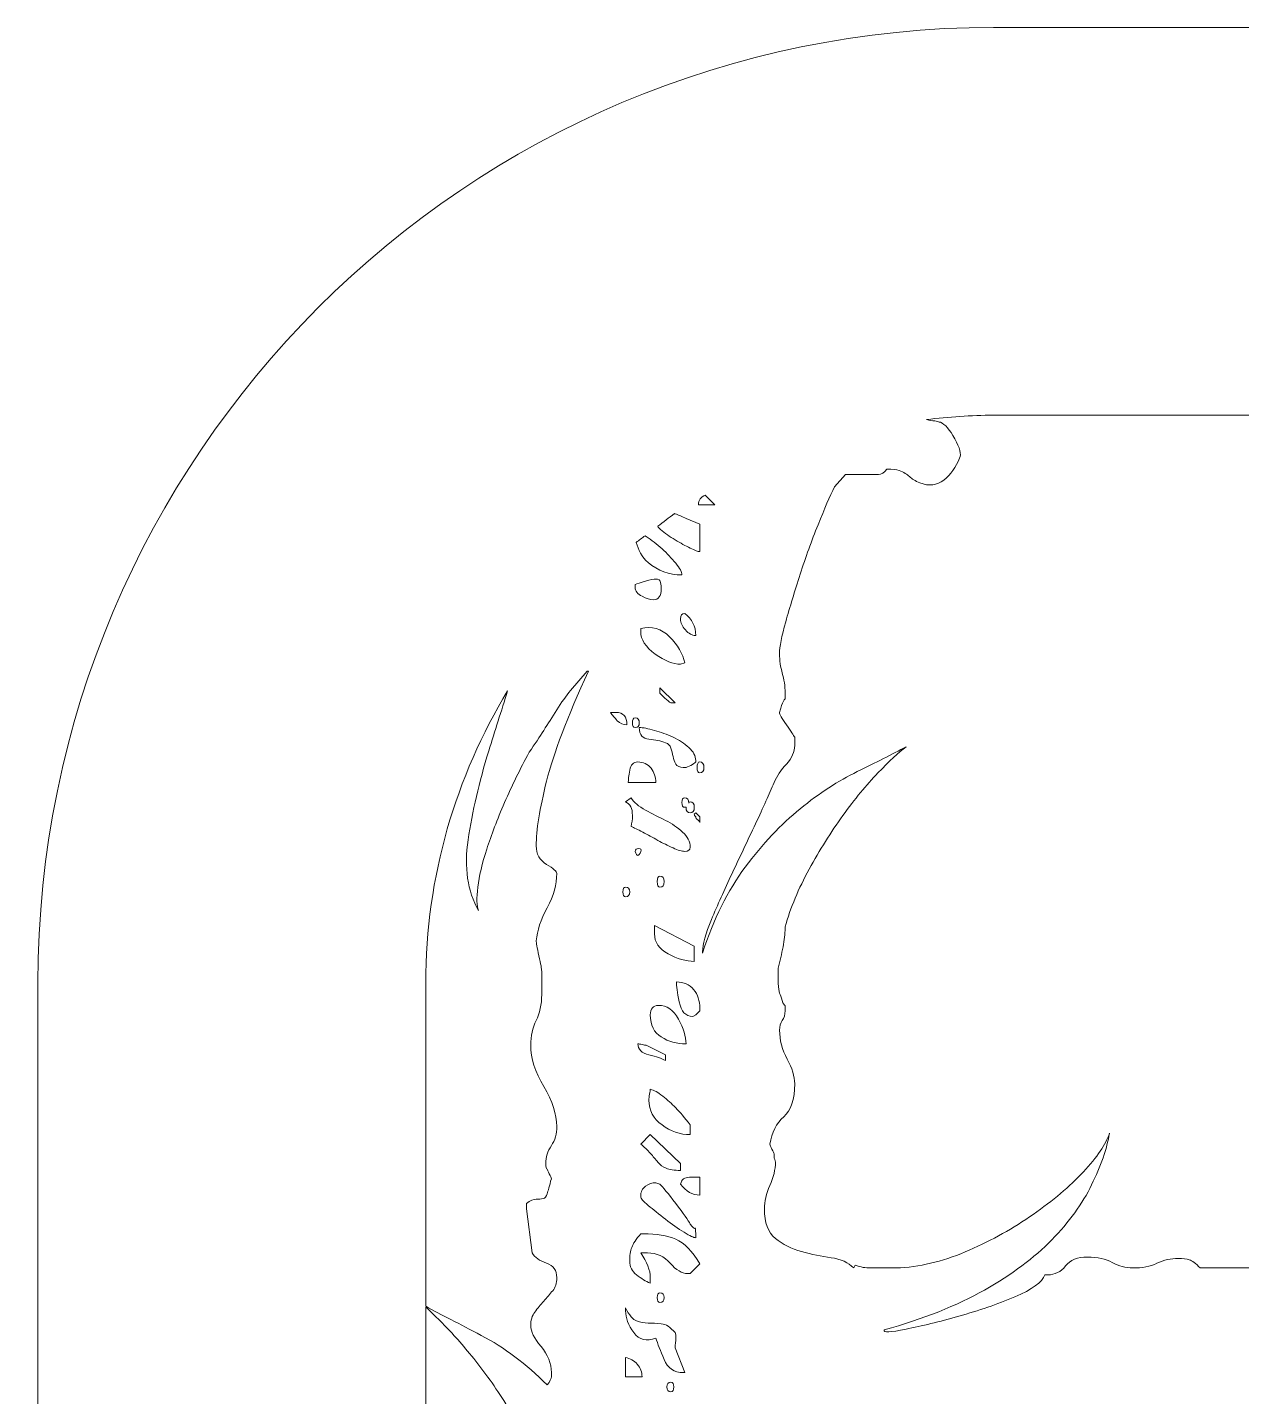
# Model space of a CAD drawing. Extents: x 915 to 2086, y -2344 to -655.
# Drawn here: x 915 to 992.8, y -742.9 to -655.3 of the extents above; entities that cross this region are included whole.
import ezdxf

# ---------------------------------------------------------------- set-up
doc = ezdxf.new("R2010")
doc.units = 0
doc.header["$MEASUREMENT"] = 0
doc.layers.add('Layer 1', color=7, linetype='Continuous')

# ---------------------------------------------------------------- blocks, each defined once
blk = doc.blocks.new('block 2')
at = {"layer": 'Layer 1', "lineweight": 0}
for points, knots in [([(2085.856, -929.007), (2085.63, -928.87), (2085.406, -928.746), (2085.18, -928.61), (2085.18, -928.61), (2085.18, -716.488), (2085.18, -716.488), (2085.18, -682.754), (2057.734, -655.31), (2024, -655.31), (2024, -655.31), (976.897, -655.31), (976.897, -655.31), (943.162, -655.31), (915.717, -682.754), (915.717, -716.488), (915.717, -716.488), (915.717, -928.61), (915.717, -928.61), (915.491, -928.746), (915.267, -928.87), (915.04, -929.007), (915.04, -929.007), (915.281, -929.052), (915.717, -929.139), (915.717, -929.139), (915.717, -2282.962), (915.717, -2282.962), (915.717, -2316.696), (943.162, -2344.139), (976.897, -2344.139), (976.897, -2344.139), (2024, -2344.139), (2024, -2344.139), (2057.734, -2344.139), (2085.18, -2316.696), (2085.18, -2282.962), (2085.18, -2282.962), (2085.18, -929.139), (2085.18, -929.139), (2085.615, -929.052), (2085.856, -929.007), (2085.856, -929.007)], [0, 0, 0, 0, 1, 1, 1, 2, 2, 2, 3, 3, 3, 4, 4, 4, 5, 5, 5, 6, 6, 6, 7, 7, 7, 8, 8, 8, 9, 9, 9, 10, 10, 10, 11, 11, 11, 12, 12, 12, 13, 13, 13, 14, 14, 14, 14]), ([(1013.711, -680.132), (1013.57, -680.166), (1013.445, -680.2), (1013.274, -680.234), (1012.804, -680.41), (1012.451, -680.499), (1012.218, -680.499), (1012.158, -680.499), (1012.1, -680.513), (1012.042, -680.541), (1011.983, -680.573), (1011.923, -680.587), (1011.865, -680.587), (1011.57, -680.703), (1011.264, -681.056), (1010.941, -681.641), (1010.618, -682.23), (1010.516, -682.64), (1010.634, -682.873), (1010.867, -683.461), (1011.205, -683.931), (1011.646, -684.283), (1012.085, -684.632), (1012.599, -684.693), (1013.186, -684.46), (1013.479, -684.34), (1013.699, -684.209), (1013.846, -684.061), (1013.992, -683.917), (1014.213, -683.786), (1014.505, -683.666), (1014.858, -683.55), (1015.267, -683.522), (1015.738, -683.578), (1016.207, -683.638), (1016.677, -683.666), (1017.147, -683.666), (1017.498, -684.312), (1017.909, -684.897), (1018.378, -685.426), (1018.848, -685.955), (1019.303, -686.453), (1019.744, -686.922), (1020.182, -687.395), (1020.55, -687.846), (1020.844, -688.287), (1021.137, -688.728), (1021.283, -689.183), (1021.283, -689.652), (1021.283, -690.121), (1021.165, -690.53), (1020.932, -690.883), (1020.696, -691.236), (1020.579, -691.645), (1020.579, -692.114), (1020.579, -692.411), (1020.668, -692.792), (1020.844, -693.26), (1021.019, -693.73), (1021.195, -694.213), (1021.371, -694.714), (1021.548, -695.211), (1021.724, -695.712), (1021.899, -696.209), (1022.075, -696.707), (1022.163, -697.162), (1022.163, -697.571), (1022.163, -697.924), (1022.089, -698.202), (1021.943, -698.411), (1021.796, -698.615), (1021.664, -698.806), (1021.548, -698.982), (1021.429, -699.158), (1021.341, -699.349), (1021.283, -699.553), (1021.225, -699.758), (1021.253, -700.037), (1021.371, -700.389), (1021.664, -701.095), (1021.957, -701.667), (1022.251, -702.107), (1022.544, -702.545), (1022.897, -703.074), (1023.308, -703.691), (1023.717, -704.305), (1024.202, -705.159), (1024.759, -706.242), (1025.317, -707.328), (1026.006, -708.898), (1026.828, -710.951), (1025.654, -709.014), (1024.246, -707.212), (1022.604, -705.54), (1020.96, -703.868), (1019.273, -702.4), (1017.543, -701.137), (1015.811, -699.878), (1014.11, -698.82), (1012.438, -697.97), (1010.766, -697.12), (1009.283, -696.516), (1007.992, -696.164), (1009.636, -696.636), (1011.352, -697.631), (1013.142, -699.158), (1014.931, -700.683), (1016.53, -702.442), (1017.94, -704.439), (1019.347, -706.435), (1020.417, -708.502), (1021.151, -710.644), (1021.885, -712.785), (1022.045, -714.736), (1021.636, -716.496), (1021.636, -716.496), (1021.724, -716.407), (1021.724, -716.407), (1021.606, -716.82), (1021.504, -717.303), (1021.416, -717.861), (1021.327, -718.418), (1021.283, -718.757), (1021.283, -718.873), (1021.225, -718.873), (1021.239, -719.036), (1021.327, -719.356), (1021.416, -719.681), (1021.488, -719.928), (1021.548, -720.104), (1021.548, -720.164), (1021.592, -720.326), (1021.68, -720.591), (1021.768, -720.852), (1021.841, -721.014), (1021.899, -721.074), (1021.899, -721.074), (1021.899, -721.25), (1021.899, -721.25), (1021.899, -721.483), (1021.841, -721.688), (1021.724, -721.864), (1021.606, -722.041), (1021.548, -722.277), (1021.548, -722.57), (1021.548, -723.099), (1021.752, -723.568), (1022.163, -723.977), (1022.163, -723.977), (1021.548, -724.242), (1021.548, -724.242), (1021.548, -724.242), (1021.548, -725.035), (1021.548, -725.035), (1021.548, -725.737), (1021.664, -726.443), (1021.899, -727.148), (1022.133, -727.85), (1022.251, -728.528), (1022.251, -729.169), (1022.251, -729.169), (1022.163, -729.346), (1022.163, -729.346), (1022.105, -729.466), (1021.957, -729.625), (1021.724, -729.833), (1021.488, -730.037), (1021.341, -730.2), (1021.283, -730.316), (1021.283, -730.316), (1021.283, -734.454), (1021.283, -734.454), (1021.283, -734.51), (1021.063, -734.584), (1020.623, -734.672), (1020.182, -734.761), (1019.67, -734.835), (1019.084, -734.891), (1018.497, -734.951), (1017.953, -734.997), (1017.454, -735.025), (1016.955, -735.053), (1016.618, -735.067), (1016.442, -735.067), (1015.797, -735.067), (1015.267, -734.951), (1014.858, -734.714), (1014.447, -734.482), (1013.978, -734.365), (1013.451, -734.365), (1013.038, -734.365), (1012.715, -734.542), (1012.482, -734.891), (1012.246, -735.244), (1011.953, -735.42), (1011.602, -735.42), (1011.602, -735.42), (1011.426, -735.332), (1011.426, -735.332), (1011.308, -735.275), (1011.087, -735.067), (1010.766, -734.714), (1010.442, -734.365), (1010.221, -734.161), (1010.105, -734.101), (1010.105, -734.101), (1009.842, -734.101), (1009.842, -734.101), (1009.489, -734.101), (1009.136, -734.231), (1008.786, -734.496), (1008.433, -734.761), (1008.05, -734.951), (1007.641, -735.067), (1007.17, -735.127), (1006.599, -734.979), (1005.925, -734.627), (1005.25, -734.277), (1004.648, -734.101), (1004.121, -734.101), (1004.061, -734.101), (1003.9, -734.143), (1003.635, -734.231), (1003.371, -734.319), (1003.209, -734.393), (1003.153, -734.454), (1003.034, -734.454), (1002.814, -734.496), (1002.491, -734.584), (1002.168, -734.672), (1001.978, -734.714), (1001.92, -734.714), (1001.92, -734.714), (1001.743, -734.714), (1001.743, -734.714), (1001.039, -734.714), (1000.424, -734.556), (999.895, -734.231), (999.368, -733.91), (998.75, -733.748), (998.047, -733.748), (997.578, -733.748), (997.092, -733.939), (996.595, -734.319), (996.096, -734.704), (995.641, -734.951), (995.23, -735.067), (995.112, -735.067), (994.979, -735.039), (994.835, -734.979), (994.687, -734.923), (994.614, -734.835), (994.614, -734.714), (994.614, -734.714), (990.126, -734.714), (990.126, -734.714), (989.831, -734.422), (989.597, -734.246), (989.422, -734.189), (989.246, -734.129), (989.009, -734.101), (988.717, -734.101), (988.247, -734.101), (987.792, -734.203), (987.354, -734.408), (986.912, -734.616), (986.399, -734.714), (985.812, -734.714), (985.343, -734.714), (984.901, -734.598), (984.492, -734.365), (984.082, -734.129), (983.552, -734.013), (982.909, -734.013), (982.262, -734.013), (981.792, -734.203), (981.499, -734.584), (981.205, -734.965), (980.824, -735.155), (980.355, -735.155), (980.355, -735.155), (980.18, -735.155), (980.18, -735.155), (980.004, -735.628), (979.356, -736.094), (978.244, -736.563), (977.127, -737.035), (975.94, -737.445), (974.677, -737.798), (973.417, -738.15), (972.286, -738.429), (971.29, -738.633), (970.291, -738.838), (969.822, -738.852), (969.882, -738.676), (972.404, -737.974), (974.547, -737.124), (976.308, -736.126), (978.067, -735.127), (979.505, -734.055), (980.619, -732.912), (981.734, -731.769), (982.584, -730.594), (983.171, -729.391), (983.759, -728.189), (984.14, -727.089), (984.316, -726.09), (984.082, -726.795), (983.524, -727.617), (982.644, -728.556), (981.764, -729.494), (980.692, -730.404), (979.431, -731.282), (978.169, -732.164), (976.804, -732.926), (975.339, -733.572), (973.871, -734.217), (972.404, -734.598), (970.939, -734.714), (970.939, -734.714), (969.002, -734.714), (969.002, -734.714), (968.707, -734.714), (968.385, -734.658), (968.034, -734.542), (968.034, -734.542), (967.945, -734.714), (967.945, -734.714), (967.593, -734.365), (967.11, -734.143), (966.492, -734.055), (965.877, -733.967), (965.246, -733.837), (964.6, -733.66), (963.954, -733.484), (963.397, -733.205), (962.928, -732.824), (962.459, -732.443), (962.224, -731.812), (962.224, -730.93), (962.224, -730.464), (962.341, -729.963), (962.577, -729.434), (962.809, -728.909), (962.928, -728.407), (962.928, -727.939), (962.928, -727.882), (962.914, -727.822), (962.884, -727.762), (962.854, -727.706), (962.84, -727.646), (962.84, -727.586), (962.84, -727.586), (962.84, -727.409), (962.84, -727.409), (962.84, -727.353), (962.796, -727.251), (962.707, -727.102), (962.621, -726.958), (962.577, -726.852), (962.577, -726.795), (962.694, -726.033), (962.986, -725.445), (963.457, -725.035), (963.926, -724.623), (964.161, -723.921), (964.161, -722.922), (964.161, -722.453), (963.998, -721.924), (963.676, -721.339), (963.353, -720.753), (963.192, -720.136), (963.192, -719.49), (963.192, -719.254), (963.251, -719.049), (963.369, -718.873), (963.485, -718.697), (963.545, -718.492), (963.545, -718.256), (963.545, -718.256), (963.545, -717.907), (963.545, -717.907), (963.485, -717.907), (963.425, -717.804), (963.369, -717.596), (963.309, -717.392), (963.251, -717.229), (963.192, -717.113), (963.133, -716.82), (963.104, -716.555), (963.104, -716.319), (963.104, -716.087), (963.104, -715.822), (963.104, -715.529), (963.221, -715.06), (963.325, -714.605), (963.413, -714.164), (963.501, -713.723), (963.545, -713.328), (963.545, -712.975), (963.545, -712.975), (963.545, -712.887), (963.545, -712.887), (963.896, -711.656), (964.409, -710.425), (965.085, -709.19), (965.758, -707.959), (966.478, -706.817), (967.242, -705.758), (968.004, -704.703), (968.751, -703.794), (969.485, -703.032), (970.219, -702.27), (970.819, -701.709), (971.29, -701.356), (970.41, -701.829), (969.367, -702.358), (968.166, -702.943), (966.961, -703.529), (965.744, -704.322), (964.512, -705.317), (963.281, -706.315), (962.106, -707.564), (960.991, -709.06), (959.877, -710.555), (958.967, -712.39), (958.263, -714.559), (958.263, -714.559), (958.263, -714.471), (958.263, -714.471), (958.263, -714.002), (958.453, -713.314), (958.836, -712.404), (959.217, -711.494), (959.656, -710.513), (960.155, -709.455), (960.653, -708.4), (961.154, -707.342), (961.653, -706.287), (962.15, -705.229), (962.545, -704.351), (962.84, -703.645), (963.016, -703.236), (963.281, -702.841), (963.631, -702.457), (963.984, -702.076), (964.161, -701.681), (964.161, -701.271), (964.161, -701.271), (964.161, -700.742), (964.161, -700.742), (964.101, -700.626), (963.926, -700.361), (963.631, -699.949), (963.339, -699.539), (963.192, -699.275), (963.192, -699.158), (963.192, -699.099), (963.237, -698.954), (963.325, -698.718), (963.413, -698.485), (963.485, -698.337), (963.545, -698.277), (963.545, -698.277), (963.545, -697.924), (963.545, -697.924), (963.545, -697.455), (963.485, -697.031), (963.369, -696.647), (963.251, -696.266), (963.192, -695.843), (963.192, -695.374), (963.192, -694.965), (963.325, -694.287), (963.587, -693.349), (963.852, -692.411), (964.161, -691.398), (964.512, -690.312), (964.865, -689.225), (965.246, -688.171), (965.656, -687.144), (966.067, -686.118), (966.418, -685.31), (966.713, -684.721), (966.713, -684.721), (967.417, -683.931), (967.417, -683.931), (967.417, -683.931), (969.529, -683.931), (969.529, -683.931), (969.706, -683.931), (969.882, -683.814), (970.057, -683.578), (970.41, -683.578), (970.674, -683.61), (970.85, -683.666), (971.143, -683.786), (971.362, -683.917), (971.51, -684.061), (971.656, -684.209), (971.875, -684.34), (972.17, -684.46), (972.755, -684.693), (973.27, -684.632), (973.711, -684.283), (974.15, -683.931), (974.487, -683.461), (974.722, -682.873), (974.84, -682.64), (974.736, -682.23), (974.415, -681.641), (974.092, -681.056), (973.783, -680.703), (973.491, -680.587), (973.43, -680.587), (973.373, -680.573), (973.314, -680.541), (973.254, -680.513), (973.196, -680.499), (973.138, -680.499), (973.08, -680.499), (972.947, -680.484), (972.743, -680.453), (972.701, -680.447), (972.651, -680.418), (972.608, -680.408), (974.017, -680.241), (975.443, -680.132), (976.897, -680.132), (976.897, -680.132), (1013.711, -680.132), (1013.711, -680.132)], [0, 0, 0, 0, 1, 1, 1, 2, 2, 2, 3, 3, 3, 4, 4, 4, 5, 5, 5, 6, 6, 6, 7, 7, 7, 8, 8, 8, 9, 9, 9, 10, 10, 10, 11, 11, 11, 12, 12, 12, 13, 13, 13, 14, 14, 14, 15, 15, 15, 16, 16, 16, 17, 17, 17, 18, 18, 18, 19, 19, 19, 20, 20, 20, 21, 21, 21, 22, 22, 22, 23, 23, 23, 24, 24, 24, 25, 25, 25, 26, 26, 26, 27, 27, 27, 28, 28, 28, 29, 29, 29, 30, 30, 30, 31, 31, 31, 32, 32, 32, 33, 33, 33, 34, 34, 34, 35, 35, 35, 36, 36, 36, 37, 37, 37, 38, 38, 38, 39, 39, 39, 40, 40, 40, 41, 41, 41, 42, 42, 42, 43, 43, 43, 44, 44, 44, 45, 45, 45, 46, 46, 46, 47, 47, 47, 48, 48, 48, 49, 49, 49, 50, 50, 50, 51, 51, 51, 52, 52, 52, 53, 53, 53, 54, 54, 54, 55, 55, 55, 56, 56, 56, 57, 57, 57, 58, 58, 58, 59, 59, 59, 60, 60, 60, 61, 61, 61, 62, 62, 62, 63, 63, 63, 64, 64, 64, 65, 65, 65, 66, 66, 66, 67, 67, 67, 68, 68, 68, 69, 69, 69, 70, 70, 70, 71, 71, 71, 72, 72, 72, 73, 73, 73, 74, 74, 74, 75, 75, 75, 76, 76, 76, 77, 77, 77, 78, 78, 78, 79, 79, 79, 80, 80, 80, 81, 81, 81, 82, 82, 82, 83, 83, 83, 84, 84, 84, 85, 85, 85, 86, 86, 86, 87, 87, 87, 88, 88, 88, 89, 89, 89, 90, 90, 90, 91, 91, 91, 92, 92, 92, 93, 93, 93, 94, 94, 94, 95, 95, 95, 96, 96, 96, 97, 97, 97, 98, 98, 98, 99, 99, 99, 100, 100, 100, 101, 101, 101, 102, 102, 102, 103, 103, 103, 104, 104, 104, 105, 105, 105, 106, 106, 106, 107, 107, 107, 108, 108, 108, 109, 109, 109, 110, 110, 110, 111, 111, 111, 112, 112, 112, 113, 113, 113, 114, 114, 114, 115, 115, 115, 116, 116, 116, 117, 117, 117, 118, 118, 118, 119, 119, 119, 120, 120, 120, 121, 121, 121, 122, 122, 122, 123, 123, 123, 124, 124, 124, 125, 125, 125, 126, 126, 126, 127, 127, 127, 128, 128, 128, 129, 129, 129, 130, 130, 130, 131, 131, 131, 132, 132, 132, 133, 133, 133, 134, 134, 134, 135, 135, 135, 136, 136, 136, 137, 137, 137, 138, 138, 138, 139, 139, 139, 140, 140, 140, 141, 141, 141, 142, 142, 142, 143, 143, 143, 144, 144, 144, 145, 145, 145, 146, 146, 146, 147, 147, 147, 148, 148, 148, 149, 149, 149, 150, 150, 150, 151, 151, 151, 152, 152, 152, 153, 153, 153, 154, 154, 154, 155, 155, 155, 156, 156, 156, 157, 157, 157, 158, 158, 158, 159, 159, 159, 160, 160, 160, 161, 161, 161, 162, 162, 162, 163, 163, 163, 164, 164, 164, 165, 165, 165, 166, 166, 166, 167, 167, 167, 168, 168, 168, 169, 169, 169, 170, 170, 170, 171, 171, 171, 172, 172, 172, 173, 173, 173, 174, 174, 174, 175, 175, 175, 176, 176, 176, 177, 177, 177, 177]), ([(958, -685.867), (958, -685.575), (958.145, -685.37), (958.439, -685.25), (958.439, -685.25), (959.055, -685.867), (959.055, -685.867), (959.055, -685.867), (958, -685.867), (958, -685.867)], [0, 0, 0, 0, 1, 1, 1, 2, 2, 2, 3, 3, 3, 3]), ([(956.503, -686.439), (956.737, -686.527), (956.972, -686.629), (957.207, -686.746), (957.207, -686.746), (958.086, -687.098), (958.086, -687.098), (958.086, -687.098), (958.086, -688.859), (958.086, -688.859), (957.968, -688.859), (957.764, -688.788), (957.471, -688.64), (957.177, -688.492), (956.855, -688.319), (956.503, -688.111), (956.152, -687.906), (955.843, -687.687), (955.579, -687.451), (955.495, -687.377), (955.447, -687.31), (955.39, -687.241), (955.754, -686.973), (956.102, -686.684), (956.476, -686.429), (956.486, -686.433), (956.493, -686.435), (956.503, -686.439)], [0, 0, 0, 0, 1, 1, 1, 2, 2, 2, 3, 3, 3, 4, 4, 4, 5, 5, 5, 6, 6, 6, 7, 7, 7, 8, 8, 8, 9, 9, 9, 9]), ([(954.579, -687.849), (954.606, -687.866), (954.626, -687.873), (954.654, -687.892), (955.007, -688.125), (955.344, -688.389), (955.667, -688.682), (955.99, -688.978), (956.282, -689.285), (956.547, -689.606), (956.811, -689.931), (956.944, -690.178), (956.944, -690.354), (956.12, -690.354), (955.402, -690.093), (954.787, -689.564), (954.372, -689.208), (954.149, -688.76), (954.013, -688.272), (954.196, -688.123), (954.393, -687.994), (954.579, -687.849)], [0, 0, 0, 0, 1, 1, 1, 2, 2, 2, 3, 3, 3, 4, 4, 4, 5, 5, 5, 6, 6, 6, 7, 7, 7, 7]), ([(955.095, -691.942), (954.919, -691.942), (954.684, -691.867), (954.39, -691.719), (954.097, -691.575), (953.951, -691.384), (953.951, -691.148), (953.951, -691.148), (953.951, -690.971), (953.951, -690.971), (954.067, -690.915), (954.287, -690.841), (954.61, -690.753), (954.933, -690.664), (955.152, -690.619), (955.27, -690.619), (955.446, -690.619), (955.549, -690.693), (955.579, -690.841), (955.609, -690.986), (955.623, -691.12), (955.623, -691.236), (955.623, -691.705), (955.446, -691.942), (955.095, -691.942)], [0, 0, 0, 0, 1, 1, 1, 2, 2, 2, 3, 3, 3, 4, 4, 4, 5, 5, 5, 6, 6, 6, 7, 7, 7, 8, 8, 8, 8]), ([(957.162, -693.874), (956.956, -693.642), (956.855, -693.409), (956.855, -693.173), (956.855, -692.94), (956.944, -692.82), (957.118, -692.82), (957.587, -693.173), (957.824, -693.642), (957.824, -694.227), (957.587, -694.227), (957.369, -694.111), (957.162, -693.874)], [0, 0, 0, 0, 1, 1, 1, 2, 2, 2, 3, 3, 3, 4, 4, 4, 4]), ([(957.118, -695.988), (957.118, -695.988), (956.855, -696.075), (956.855, -696.075), (956.385, -696.075), (955.843, -695.857), (955.228, -695.416), (954.61, -694.975), (954.303, -694.492), (954.303, -693.963), (954.303, -693.963), (954.303, -693.79), (954.303, -693.79), (955.007, -693.613), (955.623, -693.79), (956.152, -694.315), (956.679, -694.844), (957, -695.402), (957.118, -695.988)], [0, 0, 0, 0, 1, 1, 1, 2, 2, 2, 3, 3, 3, 4, 4, 4, 5, 5, 5, 6, 6, 6, 6]), ([(943.917, -711.832), (943.799, -711.54), (943.785, -711.038), (943.873, -710.337), (943.961, -709.631), (944.15, -708.827), (944.444, -707.913), (944.737, -707.007), (945.118, -706.009), (945.589, -704.922), (946.058, -703.836), (946.585, -702.767), (947.173, -701.709), (947.526, -701.183), (947.834, -700.714), (948.097, -700.302), (948.361, -699.892), (948.639, -699.451), (948.933, -698.982), (949.226, -698.513), (949.519, -698.1), (949.813, -697.748), (949.813, -697.748), (950.87, -696.516), (950.87, -696.516), (950.87, -696.516), (950.957, -696.516), (950.957, -696.516), (949.607, -699.451), (948.714, -701.797), (948.274, -703.557), (947.834, -705.317), (947.614, -706.696), (947.614, -707.695), (947.614, -708.224), (947.834, -708.619), (948.274, -708.883), (948.714, -709.148), (948.933, -709.339), (948.933, -709.455), (948.933, -710.161), (948.727, -710.894), (948.318, -711.656), (947.907, -712.418), (947.67, -713.123), (947.614, -713.769), (947.614, -713.885), (947.67, -714.21), (947.79, -714.736), (947.907, -715.265), (947.965, -715.589), (947.965, -715.706), (947.965, -715.706), (947.965, -717.201), (947.965, -717.201), (947.965, -717.847), (947.846, -718.404), (947.614, -718.873), (947.377, -719.342), (947.261, -719.871), (947.261, -720.457), (947.261, -721.279), (947.54, -722.161), (948.097, -723.099), (948.654, -724.037), (948.933, -724.887), (948.933, -725.649), (948.933, -726.122), (948.815, -726.531), (948.582, -726.884), (948.346, -727.233), (948.229, -727.617), (948.229, -728.026), (948.229, -728.263), (948.258, -728.379), (948.318, -728.379), (948.318, -728.439), (948.361, -728.542), (948.45, -728.686), (948.538, -728.835), (948.582, -728.937), (948.582, -728.997), (948.464, -729.466), (948.376, -729.787), (948.318, -729.963), (948.258, -730.139), (948.171, -730.242), (948.053, -730.27), (947.935, -730.302), (947.79, -730.316), (947.614, -730.316), (947.437, -730.316), (947.231, -730.404), (946.996, -730.581), (946.996, -730.581), (946.996, -730.93), (946.996, -730.93), (946.996, -730.93), (947.349, -733.748), (947.349, -733.748), (947.526, -734.041), (947.834, -734.263), (948.274, -734.408), (948.714, -734.556), (948.933, -734.863), (948.933, -735.332), (948.933, -735.685), (948.845, -735.963), (948.67, -736.168), (948.494, -736.376), (948.302, -736.595), (948.097, -736.828), (947.891, -737.064), (947.702, -737.3), (947.526, -737.533), (947.349, -737.77), (947.261, -738.062), (947.261, -738.411), (947.261, -738.764), (947.481, -739.205), (947.921, -739.734), (948.361, -740.259), (948.582, -740.82), (948.582, -741.406), (948.582, -741.406), (948.582, -741.671), (948.582, -741.671), (948.582, -741.787), (948.494, -741.963), (948.318, -742.196), (946.966, -740.849), (945.559, -739.791), (944.094, -739.028), (942.688, -738.299), (941.513, -737.683), (940.539, -737.167), (940.539, -737.167), (940.539, -716.488), (940.539, -716.488), (940.539, -709.639), (942.478, -703.249), (945.784, -697.774), (945.379, -699.059), (944.969, -700.349), (944.577, -701.62), (943.961, -703.617), (943.52, -705.511), (943.256, -707.299), (942.993, -709.088), (943.212, -710.598), (943.917, -711.832)], [0, 0, 0, 0, 1, 1, 1, 2, 2, 2, 3, 3, 3, 4, 4, 4, 5, 5, 5, 6, 6, 6, 7, 7, 7, 8, 8, 8, 9, 9, 9, 10, 10, 10, 11, 11, 11, 12, 12, 12, 13, 13, 13, 14, 14, 14, 15, 15, 15, 16, 16, 16, 17, 17, 17, 18, 18, 18, 19, 19, 19, 20, 20, 20, 21, 21, 21, 22, 22, 22, 23, 23, 23, 24, 24, 24, 25, 25, 25, 26, 26, 26, 27, 27, 27, 28, 28, 28, 29, 29, 29, 30, 30, 30, 31, 31, 31, 32, 32, 32, 33, 33, 33, 34, 34, 34, 35, 35, 35, 36, 36, 36, 37, 37, 37, 38, 38, 38, 39, 39, 39, 40, 40, 40, 41, 41, 41, 42, 42, 42, 43, 43, 43, 44, 44, 44, 45, 45, 45, 46, 46, 46, 47, 47, 47, 48, 48, 48, 49, 49, 49, 50, 50, 50, 50]), ([(955.534, -697.924), (955.534, -697.924), (955.534, -697.571), (955.534, -697.571), (955.534, -697.571), (956.503, -698.541), (956.503, -698.541), (956.503, -698.541), (956.238, -698.541), (956.238, -698.541), (956.12, -698.485), (955.99, -698.379), (955.843, -698.234), (955.695, -698.086), (955.593, -697.984), (955.534, -697.924)], [0, 0, 0, 0, 1, 1, 1, 2, 2, 2, 3, 3, 3, 4, 4, 4, 5, 5, 5, 5]), ([(952.718, -699.158), (953.187, -699.158), (953.422, -699.419), (953.422, -699.949), (953.187, -699.949), (952.982, -699.861), (952.806, -699.684), (952.63, -699.508), (952.483, -699.335), (952.367, -699.158), (952.367, -699.158), (952.718, -699.158), (952.718, -699.158)], [0, 0, 0, 0, 1, 1, 1, 2, 2, 2, 3, 3, 3, 4, 4, 4, 4]), ([(954.215, -699.818), (954.215, -700.023), (954.127, -700.125), (953.951, -700.125), (953.833, -700.125), (953.774, -700.023), (953.774, -699.818), (953.774, -699.614), (953.833, -699.508), (953.951, -699.508), (954.127, -699.508), (954.215, -699.614), (954.215, -699.818)], [0, 0, 0, 0, 1, 1, 1, 2, 2, 2, 3, 3, 3, 4, 4, 4, 4]), ([(957.515, -702.545), (957.369, -702.633), (957.236, -702.679), (957.118, -702.679), (957.118, -702.679), (957.032, -702.679), (957.032, -702.679), (956.796, -702.679), (956.635, -702.605), (956.547, -702.457), (956.458, -702.312), (956.401, -702.15), (956.371, -701.973), (956.34, -701.797), (956.296, -701.62), (956.238, -701.444), (956.18, -701.271), (956.064, -701.151), (955.887, -701.095), (955.593, -700.975), (955.24, -700.905), (954.831, -700.873), (954.42, -700.845), (954.215, -700.594), (954.215, -700.125), (954.448, -700.125), (954.771, -700.185), (955.184, -700.302), (955.593, -700.421), (955.99, -700.566), (956.371, -700.742), (956.752, -700.919), (957.088, -701.137), (957.383, -701.402), (957.676, -701.667), (957.824, -701.945), (957.824, -702.238), (957.824, -702.238), (957.824, -702.326), (957.824, -702.326), (957.764, -702.386), (957.661, -702.457), (957.515, -702.545)], [0, 0, 0, 0, 1, 1, 1, 2, 2, 2, 3, 3, 3, 4, 4, 4, 5, 5, 5, 6, 6, 6, 7, 7, 7, 8, 8, 8, 9, 9, 9, 10, 10, 10, 11, 11, 11, 12, 12, 12, 13, 13, 13, 14, 14, 14, 14]), ([(954.127, -702.326), (954.478, -702.326), (954.757, -702.457), (954.963, -702.721), (955.168, -702.986), (955.27, -703.293), (955.27, -703.645), (955.27, -703.645), (953.509, -703.645), (953.509, -703.645), (953.509, -703.469), (953.54, -703.204), (953.598, -702.855), (953.656, -702.502), (953.833, -702.326), (954.127, -702.326)], [0, 0, 0, 0, 1, 1, 1, 2, 2, 2, 3, 3, 3, 4, 4, 4, 5, 5, 5, 5]), ([(957.912, -702.679), (957.912, -702.442), (957.968, -702.326), (958.086, -702.326), (958.263, -702.326), (958.351, -702.442), (958.351, -702.679), (958.351, -702.912), (958.263, -703.032), (958.086, -703.032), (957.968, -703.032), (957.912, -702.912), (957.912, -702.679)], [0, 0, 0, 0, 1, 1, 1, 2, 2, 2, 3, 3, 3, 4, 4, 4, 4]), ([(953.686, -704.616), (953.862, -704.908), (954.171, -705.173), (954.61, -705.406), (955.051, -705.642), (955.476, -705.861), (955.887, -706.065), (956.296, -706.273), (956.663, -706.52), (956.988, -706.817), (957.309, -707.109), (957.471, -707.43), (957.471, -707.783), (957.471, -707.959), (957.353, -708.047), (957.118, -708.047), (956.944, -708.047), (956.693, -707.974), (956.371, -707.825), (956.048, -707.68), (955.725, -707.518), (955.402, -707.342), (955.079, -707.166), (954.757, -706.989), (954.434, -706.817), (954.111, -706.64), (953.862, -706.52), (953.686, -706.464), (953.744, -706.228), (953.774, -705.995), (953.774, -705.758), (953.774, -705.289), (953.628, -704.997), (953.335, -704.88), (953.335, -704.88), (953.686, -704.616), (953.686, -704.616)], [0, 0, 0, 0, 1, 1, 1, 2, 2, 2, 3, 3, 3, 4, 4, 4, 5, 5, 5, 6, 6, 6, 7, 7, 7, 8, 8, 8, 9, 9, 9, 10, 10, 10, 11, 11, 11, 12, 12, 12, 12]), ([(957.471, -705.582), (957.295, -705.582), (957.207, -705.465), (957.207, -705.229), (957.207, -705.229), (957.118, -705.229), (957.118, -705.229), (957, -705.229), (956.944, -705.13), (956.944, -704.922), (956.944, -704.718), (957, -704.616), (957.118, -704.616), (957.295, -704.616), (957.383, -704.732), (957.383, -704.968), (957.383, -704.908), (957.413, -704.88), (957.471, -704.88), (957.647, -704.88), (957.736, -704.997), (957.736, -705.229), (957.736, -705.465), (957.647, -705.582), (957.471, -705.582)], [0, 0, 0, 0, 1, 1, 1, 2, 2, 2, 3, 3, 3, 4, 4, 4, 5, 5, 5, 6, 6, 6, 7, 7, 7, 8, 8, 8, 8]), ([(957.956, -706.023), (957.868, -705.966), (957.824, -705.906), (957.824, -705.847), (957.764, -705.79), (957.736, -705.73), (957.736, -705.67), (957.736, -705.67), (957.824, -705.582), (957.824, -705.582), (957.824, -705.582), (957.912, -705.67), (957.912, -705.67), (957.912, -705.67), (958.086, -705.847), (958.086, -705.847), (958.086, -705.847), (958.086, -706.199), (958.086, -706.199), (958.086, -706.139), (958.042, -706.083), (957.956, -706.023)], [0, 0, 0, 0, 1, 1, 1, 2, 2, 2, 3, 3, 3, 4, 4, 4, 5, 5, 5, 6, 6, 6, 7, 7, 7, 7]), ([(953.951, -708.047), (953.951, -707.931), (954.023, -707.871), (954.171, -707.871), (954.316, -707.871), (954.36, -707.931), (954.303, -708.047), (954.184, -708.4), (954.067, -708.4), (953.951, -708.047)], [0, 0, 0, 0, 1, 1, 1, 2, 2, 2, 3, 3, 3, 3]), ([(955.358, -709.984), (955.358, -709.751), (955.416, -709.631), (955.534, -709.631), (955.711, -709.631), (955.799, -709.751), (955.799, -709.984), (955.799, -710.217), (955.711, -710.337), (955.534, -710.337), (955.416, -710.337), (955.358, -710.217), (955.358, -709.984)], [0, 0, 0, 0, 1, 1, 1, 2, 2, 2, 3, 3, 3, 4, 4, 4, 4]), ([(953.598, -710.644), (953.598, -710.848), (953.509, -710.951), (953.335, -710.951), (953.217, -710.951), (953.159, -710.848), (953.159, -710.644), (953.159, -710.439), (953.217, -710.337), (953.335, -710.337), (953.509, -710.337), (953.598, -710.439), (953.598, -710.644)], [0, 0, 0, 0, 1, 1, 1, 2, 2, 2, 3, 3, 3, 4, 4, 4, 4]), ([(956.064, -714.605), (955.476, -714.284), (955.184, -713.857), (955.184, -713.328), (955.184, -713.328), (955.184, -712.799), (955.184, -712.799), (955.184, -712.799), (957.736, -714.122), (957.736, -714.122), (957.736, -714.122), (957.736, -715.088), (957.736, -715.088), (957.207, -715.088), (956.649, -714.926), (956.064, -714.605)], [0, 0, 0, 0, 1, 1, 1, 2, 2, 2, 3, 3, 3, 4, 4, 4, 5, 5, 5, 5]), ([(957.824, -718.52), (957.824, -718.52), (957.647, -718.608), (957.647, -718.608), (957.177, -718.608), (956.883, -718.301), (956.768, -717.684), (956.649, -717.067), (956.591, -716.644), (956.591, -716.407), (957.06, -716.407), (957.427, -716.57), (957.692, -716.894), (957.956, -717.215), (958.086, -717.61), (958.086, -718.08), (958.086, -718.08), (958.086, -718.256), (958.086, -718.256), (958.086, -718.256), (957.824, -718.52), (957.824, -718.52)], [0, 0, 0, 0, 1, 1, 1, 2, 2, 2, 3, 3, 3, 4, 4, 4, 5, 5, 5, 6, 6, 6, 7, 7, 7, 7]), ([(955.623, -719.928), (955.152, -719.635), (954.919, -719.166), (954.919, -718.52), (954.919, -718.111), (955.095, -717.907), (955.446, -717.907), (955.975, -717.907), (956.401, -718.199), (956.723, -718.785), (957.044, -719.374), (957.207, -719.899), (957.207, -720.369), (956.619, -720.369), (956.092, -720.224), (955.623, -719.928)], [0, 0, 0, 0, 1, 1, 1, 2, 2, 2, 3, 3, 3, 4, 4, 4, 5, 5, 5, 5]), ([(954.39, -720.415), (954.508, -720.443), (954.596, -720.457), (954.654, -720.457), (954.654, -720.457), (955.887, -721.074), (955.887, -721.074), (955.887, -721.074), (955.887, -721.427), (955.887, -721.427), (955.651, -721.307), (955.3, -721.191), (954.831, -721.074), (954.36, -720.958), (954.127, -720.721), (954.127, -720.369), (954.184, -720.369), (954.272, -720.383), (954.39, -720.415)], [0, 0, 0, 0, 1, 1, 1, 2, 2, 2, 3, 3, 3, 4, 4, 4, 5, 5, 5, 6, 6, 6, 6]), ([(955.667, -725.561), (955.108, -725.152), (954.831, -724.623), (954.831, -723.977), (954.831, -723.861), (954.845, -723.73), (954.875, -723.582), (954.903, -723.437), (954.919, -723.332), (954.919, -723.275), (955.152, -723.332), (955.416, -723.48), (955.711, -723.712), (956.004, -723.949), (956.282, -724.199), (956.547, -724.46), (956.811, -724.725), (957.118, -725.092), (957.471, -725.561), (957.471, -725.561), (957.471, -726.178), (957.471, -726.178), (956.825, -726.178), (956.224, -725.974), (955.667, -725.561)], [0, 0, 0, 0, 1, 1, 1, 2, 2, 2, 3, 3, 3, 4, 4, 4, 5, 5, 5, 6, 6, 6, 7, 7, 7, 8, 8, 8, 8]), ([(955.931, -728.334), (955.725, -728.245), (955.549, -728.115), (955.402, -727.939), (955.256, -727.762), (955.095, -727.572), (954.919, -727.367), (954.743, -727.162), (954.536, -726.972), (954.303, -726.795), (954.303, -726.795), (954.919, -726.178), (954.919, -726.178), (954.919, -726.178), (956.855, -728.026), (956.855, -728.026), (956.855, -728.026), (956.855, -728.467), (956.855, -728.467), (956.444, -728.467), (956.136, -728.422), (955.931, -728.334)], [0, 0, 0, 0, 1, 1, 1, 2, 2, 2, 3, 3, 3, 4, 4, 4, 5, 5, 5, 6, 6, 6, 7, 7, 7, 7]), ([(956.855, -729.346), (956.914, -729.053), (957.104, -728.909), (957.427, -728.909), (957.75, -728.909), (957.968, -728.909), (958.086, -728.909), (958.086, -728.909), (958.086, -730.051), (958.086, -730.051), (957.617, -730.051), (957.207, -729.819), (956.855, -729.346)], [0, 0, 0, 0, 1, 1, 1, 2, 2, 2, 3, 3, 3, 4, 4, 4, 4]), ([(956.547, -730.581), (957.044, -731.226), (957.353, -731.667), (957.471, -731.9), (957.647, -732.136), (957.75, -732.224), (957.78, -732.164), (957.808, -732.104), (957.824, -732.224), (957.824, -732.517), (957.824, -732.517), (957.824, -732.778), (957.824, -732.778), (957.705, -732.778), (957.457, -732.662), (957.076, -732.429), (956.693, -732.193), (956.296, -731.914), (955.887, -731.593), (955.476, -731.269), (955.108, -730.975), (954.787, -730.711), (954.464, -730.447), (954.303, -730.256), (954.303, -730.139), (954.303, -729.847), (954.404, -729.625), (954.61, -729.48), (954.815, -729.332), (955.035, -729.258), (955.27, -729.258), (955.27, -729.258), (955.534, -729.346), (955.534, -729.346), (955.711, -729.522), (956.048, -729.935), (956.547, -730.581)], [0, 0, 0, 0, 1, 1, 1, 2, 2, 2, 3, 3, 3, 4, 4, 4, 5, 5, 5, 6, 6, 6, 7, 7, 7, 8, 8, 8, 9, 9, 9, 10, 10, 10, 11, 11, 11, 12, 12, 12, 12]), ([(957.471, -735.067), (957.471, -735.067), (957.295, -735.067), (957.295, -735.067), (956.944, -735.067), (956.575, -734.849), (956.194, -734.408), (955.813, -733.967), (955.328, -733.748), (954.743, -733.748), (954.743, -733.748), (954.303, -733.748), (954.303, -733.748), (954.712, -734.333), (954.919, -734.863), (954.919, -735.332), (954.919, -735.332), (954.919, -735.685), (954.919, -735.685), (954.625, -735.568), (954.331, -735.392), (954.039, -735.155), (953.744, -734.923), (953.598, -734.627), (953.598, -734.277), (953.598, -733.924), (953.642, -733.632), (953.73, -733.395), (953.819, -733.162), (954.009, -732.866), (954.303, -732.517), (954.303, -732.517), (954.478, -732.517), (954.478, -732.517), (955.3, -732.517), (955.99, -732.634), (956.547, -732.866), (957.104, -733.102), (957.617, -733.632), (958.086, -734.454), (958.086, -734.454), (957.471, -735.067), (957.471, -735.067)], [0, 0, 0, 0, 1, 1, 1, 2, 2, 2, 3, 3, 3, 4, 4, 4, 5, 5, 5, 6, 6, 6, 7, 7, 7, 8, 8, 8, 9, 9, 9, 10, 10, 10, 11, 11, 11, 12, 12, 12, 13, 13, 13, 14, 14, 14, 14]), ([(955.358, -736.609), (955.358, -736.404), (955.416, -736.302), (955.534, -736.302), (955.711, -736.302), (955.799, -736.404), (955.799, -736.609), (955.799, -736.814), (955.711, -736.916), (955.534, -736.916), (955.416, -736.916), (955.358, -736.814), (955.358, -736.609)], [0, 0, 0, 0, 1, 1, 1, 2, 2, 2, 3, 3, 3, 4, 4, 4, 4]), ([(948.933, -773.707), (949.167, -773.707), (949.256, -773.794), (949.198, -773.971), (949.139, -774.147), (949.021, -774.369), (948.845, -774.631), (948.67, -774.895), (948.478, -775.174), (948.274, -775.466), (948.067, -775.763), (947.965, -776.028), (947.965, -776.26), (947.965, -776.613), (948.097, -776.846), (948.361, -776.965), (948.626, -777.082), (948.903, -777.17), (949.198, -777.227), (949.198, -777.227), (948.318, -778.549), (948.318, -778.549), (948.376, -779.724), (948.332, -780.839), (948.185, -781.893), (948.039, -782.948), (947.965, -784.066), (947.965, -785.237), (947.965, -785.534), (948.023, -785.766), (948.141, -785.943), (948.258, -786.119), (948.318, -786.324), (948.318, -786.557), (948.318, -786.557), (948.318, -786.733), (948.318, -786.733), (948.318, -786.733), (947.965, -787.35), (947.965, -787.35), (947.907, -787.47), (947.79, -787.643), (947.614, -787.88), (947.437, -788.112), (947.349, -788.261), (947.349, -788.317), (947.289, -788.437), (947.305, -788.581), (947.393, -788.758), (947.481, -788.934), (947.554, -789.054), (947.614, -789.111), (947.614, -789.111), (946.646, -789.111), (946.646, -789.111), (946.585, -789.111), (946.483, -789.389), (946.337, -789.946), (946.19, -790.504), (946.087, -790.931), (946.028, -791.223), (946.028, -791.223), (946.028, -793.777), (946.028, -793.777), (945.91, -793.834), (945.691, -793.968), (945.369, -794.172), (945.046, -794.377), (944.649, -794.599), (944.18, -794.832), (944.18, -794.832), (944.005, -794.479), (944.005, -794.479), (944.005, -794.539), (943.989, -794.567), (943.961, -794.567), (943.931, -794.567), (943.917, -794.599), (943.917, -794.655), (943.681, -794.892), (943.534, -795.068), (943.476, -795.185), (942.889, -795.477), (942.478, -795.625), (942.245, -795.625), (942.245, -795.625), (942.069, -795.886), (942.069, -795.886), (941.598, -795.946), (941.145, -795.992), (940.704, -796.021), (940.638, -796.025), (940.602, -795.999), (940.539, -796), (940.539, -796), (940.539, -737.224), (940.539, -737.224), (940.929, -737.57), (941.399, -738.028), (941.981, -738.633), (942.626, -739.307), (943.3, -740.101), (944.005, -741.011), (944.709, -741.921), (945.383, -742.916), (946.028, -744.002), (946.674, -745.089), (947.231, -746.189), (947.702, -747.304), (947.642, -747.48), (947.614, -747.741), (947.614, -748.094), (947.614, -748.39), (947.702, -748.683), (947.877, -748.976), (948.053, -749.269), (948.229, -749.561), (948.405, -749.854), (948.464, -750.207), (948.508, -750.559), (948.538, -750.912), (948.566, -751.262), (948.582, -751.615), (948.582, -751.967), (948.464, -752.143), (948.332, -752.32), (948.185, -752.496), (948.039, -752.673), (947.965, -752.877), (947.965, -753.11), (947.965, -753.286), (947.995, -753.406), (948.053, -753.463), (948.111, -753.523), (948.171, -753.611), (948.229, -753.727), (948.229, -753.727), (948.229, -753.904), (948.229, -753.904), (948.229, -753.904), (948.318, -753.904), (948.318, -753.904), (948.318, -753.904), (948.318, -754.08), (948.318, -754.08), (948.083, -754.08), (947.965, -754.196), (947.965, -754.432), (947.846, -754.549), (947.73, -754.726), (947.614, -754.958), (947.496, -755.078), (947.407, -755.195), (947.349, -755.311), (947.349, -755.311), (947.349, -758.173), (947.349, -758.173), (947.369, -758.154), (947.379, -758.129), (947.437, -758.129), (947.437, -758.129), (947.437, -758.394), (947.437, -758.394), (947.379, -758.335), (947.369, -758.3), (947.349, -758.262), (947.349, -758.262), (947.349, -758.831), (947.349, -758.831), (947.349, -758.831), (947.349, -759.184), (947.349, -759.184), (947.173, -760.828), (946.762, -762.588), (946.116, -764.465), (945.471, -766.345), (944.897, -768.295), (944.4, -770.32), (943.901, -772.345), (943.622, -774.384), (943.564, -776.437), (943.506, -778.489), (944.005, -780.486), (945.062, -782.422), (944.885, -782.01), (944.841, -781.322), (944.929, -780.352), (945.018, -779.386), (945.192, -778.271), (945.457, -777.008), (945.722, -775.749), (946.087, -774.412), (946.557, -773.004), (947.026, -771.597), (947.583, -770.246), (948.229, -768.955), (948.522, -768.426), (948.903, -767.798), (949.374, -767.061), (949.843, -766.331), (950.254, -765.727), (950.607, -765.258), (950.723, -765.142), (950.839, -765.025), (950.957, -764.905), (951.074, -764.789), (951.192, -764.672), (951.31, -764.553), (949.783, -767.9), (948.831, -770.292), (948.45, -771.727), (948.067, -773.166), (948.229, -773.826), (948.933, -773.707)], [0, 0, 0, 0, 1, 1, 1, 2, 2, 2, 3, 3, 3, 4, 4, 4, 5, 5, 5, 6, 6, 6, 7, 7, 7, 8, 8, 8, 9, 9, 9, 10, 10, 10, 11, 11, 11, 12, 12, 12, 13, 13, 13, 14, 14, 14, 15, 15, 15, 16, 16, 16, 17, 17, 17, 18, 18, 18, 19, 19, 19, 20, 20, 20, 21, 21, 21, 22, 22, 22, 23, 23, 23, 24, 24, 24, 25, 25, 25, 26, 26, 26, 27, 27, 27, 28, 28, 28, 29, 29, 29, 30, 30, 30, 31, 31, 31, 32, 32, 32, 33, 33, 33, 34, 34, 34, 35, 35, 35, 36, 36, 36, 37, 37, 37, 38, 38, 38, 39, 39, 39, 40, 40, 40, 41, 41, 41, 42, 42, 42, 43, 43, 43, 44, 44, 44, 45, 45, 45, 46, 46, 46, 47, 47, 47, 48, 48, 48, 49, 49, 49, 50, 50, 50, 51, 51, 51, 52, 52, 52, 53, 53, 53, 54, 54, 54, 55, 55, 55, 56, 56, 56, 57, 57, 57, 58, 58, 58, 59, 59, 59, 60, 60, 60, 61, 61, 61, 62, 62, 62, 63, 63, 63, 64, 64, 64, 65, 65, 65, 66, 66, 66, 67, 67, 67, 68, 68, 68, 69, 69, 69, 70, 70, 70, 71, 71, 71, 71]), ([(953.862, -738.852), (953.509, -738.383), (953.335, -737.914), (953.335, -737.445), (953.335, -737.445), (953.335, -737.268), (953.335, -737.268), (953.568, -737.738), (953.803, -738.016), (954.039, -738.104), (954.272, -738.193), (954.522, -738.238), (954.787, -738.238), (955.051, -738.238), (955.328, -738.253), (955.623, -738.281), (955.915, -738.313), (956.208, -738.499), (956.503, -738.852), (956.561, -738.912), (956.575, -739.074), (956.547, -739.335), (956.517, -739.6), (956.503, -739.763), (956.503, -739.822), (956.503, -739.822), (957.118, -741.406), (957.118, -741.406), (957.118, -741.406), (957.032, -741.406), (957.032, -741.406), (956.444, -741.406), (956.032, -741.128), (955.799, -740.57), (955.565, -740.012), (955.388, -739.558), (955.27, -739.205), (954.684, -739.441), (954.215, -739.325), (953.862, -738.852)], [0, 0, 0, 0, 1, 1, 1, 2, 2, 2, 3, 3, 3, 4, 4, 4, 5, 5, 5, 6, 6, 6, 7, 7, 7, 8, 8, 8, 9, 9, 9, 10, 10, 10, 11, 11, 11, 12, 12, 12, 13, 13, 13, 13]), ([(953.335, -740.436), (953.628, -740.496), (953.877, -740.644), (954.083, -740.877), (954.287, -741.113), (954.39, -741.378), (954.39, -741.671), (954.39, -741.671), (953.335, -741.671), (953.335, -741.671), (953.335, -741.671), (953.335, -740.436), (953.335, -740.436)], [0, 0, 0, 0, 1, 1, 1, 2, 2, 2, 3, 3, 3, 4, 4, 4, 4]), ([(955.975, -742.33), (955.975, -742.126), (956.064, -742.02), (956.238, -742.02), (956.356, -742.02), (956.415, -742.126), (956.415, -742.33), (956.415, -742.535), (956.356, -742.637), (956.238, -742.637), (956.064, -742.637), (955.975, -742.535), (955.975, -742.33)], [0, 0, 0, 0, 1, 1, 1, 2, 2, 2, 3, 3, 3, 4, 4, 4, 4])]:
    blk.add_open_spline(points, degree=3, knots=knots, dxfattribs=at)

msp = doc.modelspace()

# ---------------------------------------------------------------- block references
at = {"layer": 'Layer 1'}
msp.add_blockref('block 2', (0, 0), dxfattribs=at)

doc.saveas('drawing.dxf')
